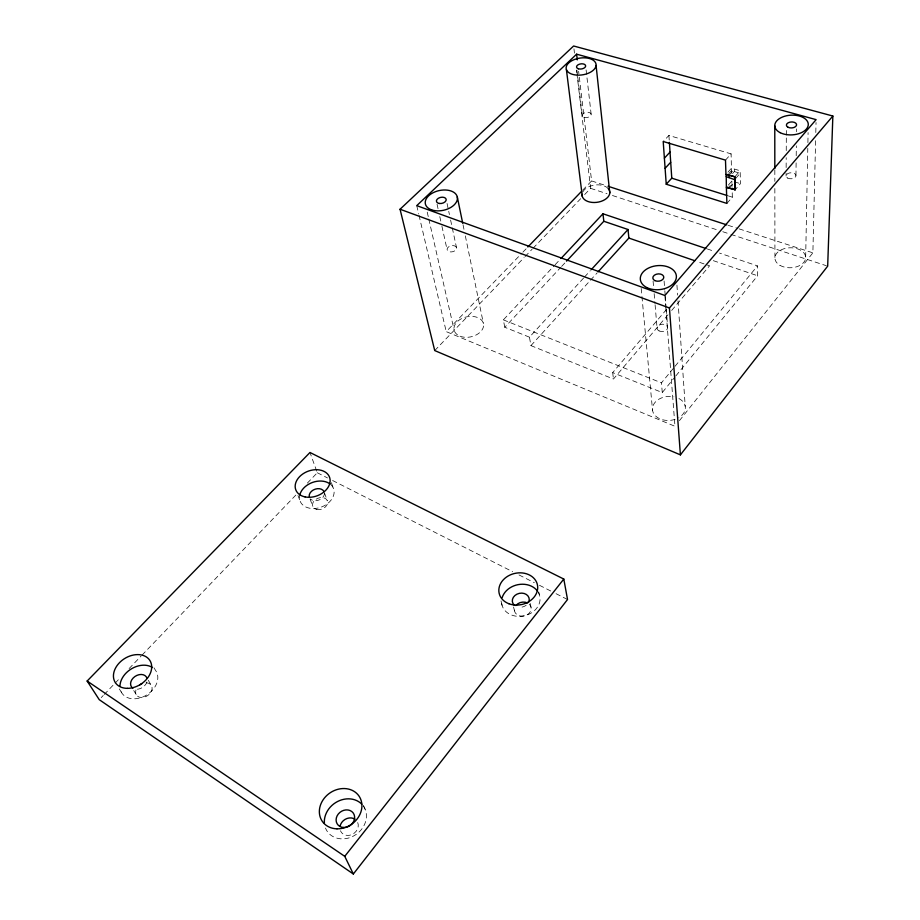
<?xml version="1.0" encoding="UTF-8"?>
<svg xmlns="http://www.w3.org/2000/svg" width="920" height="920" viewBox="0 0 920 920"><rect width="100%" height="100%" fill="white"/><g stroke="black" fill="none" stroke-linecap="round" stroke-linejoin="round"><path stroke-width="0.69" stroke-dasharray="4.6 3.45" d="M786.082 176.019L786.106 173.19M786.14 167.555L786.197 157.677M786.244 150.627L786.324 136.516M786.335 135.102L786.37 129.455M795.961 175.536L796.11 162.817M796.202 155.744L796.329 145.854M796.501 131.721L796.536 128.892M805.667 257.094L807.794 148.339M807.898 142.612L808.093 132.595M679.408 420.704L812.877 252.839L815.626 139.69M815.798 132.526L816.04 122.509M727.961 172.166L731.504 168.164L740.151 170.775L740.45 183.655L735.195 189.692M666.563 309.407L612.685 372.611L662.273 392.553L674.981 376.981M675.889 375.866L757.608 275.77L757.482 265.892L719.532 253.092M662.273 392.553L661.445 382.846L674.13 367.402M675.038 366.298L757.482 265.892M583.567 278.058L529.448 337.168L530.932 345.621L613.456 379.017L667.989 314.789M671.681 310.431L709.584 265.799L697.475 261.636M735.781 178.388L740.094 173.328L731.423 170.614L728.824 173.638M732.573 173.546L734.309 171.534L734.39 169.038L729.065 175.053M726.892 203.412L732.343 197.156L732.067 187.645M728.329 185.104L731.848 181.102L740.45 183.655M727.363 188.795L731.952 183.574L731.848 181.102M729.433 187.956L732.952 183.954M734.85 176.812L740.151 170.775M725.489 160.137L731.101 153.87L668.909 135.458L663.205 141.496M530.932 345.621L589.501 281.29M590.456 280.243L597.183 272.861M584.534 277L590.33 270.675M529.448 337.168L504.769 327.267L560.671 267.444M561.648 266.397L565.57 262.2M504.769 327.267L503.355 319.861L554.139 265.788M555.116 264.741L559.992 259.543M101.223 697.59L103.212 695.52M104.213 694.485L114.16 684.123M115.161 683.088L119.14 678.937M129.099 668.575L141.047 656.144M142.048 655.109L296.389 494.511M307.349 483.115L317.296 472.753L309.983 452.49M434.723 350.566L524.101 257.577M525.09 256.542L532.047 249.308M533.036 248.273L580.704 198.674M584.672 194.545L590.629 188.347L577.012 74.474M665.746 306.866L674.969 426.293L446.223 331.625L521.904 253.184M522.893 252.149L526.884 248.02M582.647 190.221L591.606 180.929L578.622 71.277M728.306 195.891L732.343 197.156M591.606 180.929L606.636 185.817M728.192 225.319L737.748 228.424M739.116 228.873L812.877 252.839M590.629 188.347L606.981 193.706M612.432 195.5L717.324 229.931M722.775 231.713L729.583 233.956M730.952 234.404L826.309 265.707M707.331 248.975L714.104 251.263M713.31 260.659L757.608 275.77M503.355 319.861L661.445 382.846M317.296 472.753L327.52 477.928M332.626 480.516L512.635 571.699M519.018 574.942L534.336 582.693M539.453 585.281L550.942 591.111M556.048 593.688L567.536 599.518M119.312 688.907L122.21 693.565M133.733 690.518L136.608 695.232M148.292 680.271L151.087 685.02M154.065 667.874L155.434 670.231A20.309 15.134 -32.8 0 1 145.739 695.531A20.309 15.134 -32.8 0 1 120.451 690M363.457 805.46L365.148 809.301M297.965 495.454L300.357 501.71M310.051 499.031L312.903 506.644M324.461 492.867L327.221 500.503M331.384 482.643L333.166 487.68M501.009 600.852L502.228 605.877M416.748 205.643L418.692 213.946M419.014 215.337L446.223 331.625M513.59 607.039L514.476 610.857M427.225 212.117L428.49 217.66M428.8 219.04L454.1 329.935M437.046 204.171L438.265 209.691M439.794 216.602L441.623 224.894M441.933 226.274L447.108 249.78M530.231 603.485L531.058 607.315M447.051 203.458L449.42 214.532M450.604 220.064L456.527 247.744A4.819 3.093 -12.3 0 1 450.029 251.896A4.819 3.093 -12.3 0 1 448.902 246.663A4.819 3.093 -12.3 0 1 456.527 247.744M463.036 224.767L464.186 230.333M465.336 235.899L483.437 323.633M538.764 591.928L539.281 594.458M576.909 70.093L577.587 75.785M577.76 77.211L582.348 115.69M573.953 48.852L574.459 53.118M576.506 70.196L576.84 73.048M612.685 372.611L613.456 379.017M586.097 69.897L591.134 114.126M641.194 288.454L652.544 410.389M653.085 281.071L653.683 288.052M654.154 293.641L654.982 303.416M655.097 304.808L657.098 328.555M664.872 295.481L665.643 305.44M664.091 281.014L664.734 289.397M664.838 290.8L665.16 294.998M665.275 296.401L666.126 307.591M666.241 308.993L667.644 327.175M668.909 135.458L669.288 141.013M676.936 285.119L677.615 295.09M678.005 300.794L685.216 406.272M731.526 173.236L731.101 153.87M731.952 183.574L732.032 186.288M774.824 170.016L774.847 181.401M774.847 188.519L774.928 258.29M146.153 682.778A8.866 6.635 -33 0 1 151.811 690.299A8.866 6.635 -33 0 1 141.542 697.521A8.866 6.635 -33 0 1 135.93 689.966M363.342 806.058A22.057 18.94 -35.4 0 1 354.384 835.555A22.057 18.94 -35.4 0 1 325.484 828.057M529.218 604.153A8.476 6.981 -12.7 0 1 529.195 613.203A8.476 6.981 -12.7 0 1 518.523 615.48A8.476 6.981 -12.7 0 1 514.889 607.211M357.719 822.537A9.625 8.291 -35.9 0 1 352.199 834.428A9.625 8.291 -35.9 0 1 340.434 830.737M146.901 681.973A8.935 6.658 -32.8 0 1 134.55 688.976M526.205 605.222A8.544 6.992 -12.7 0 1 519.984 607.269M324.403 493.051A7.854 5.761 -20.6 0 1 319.263 499.905A7.854 5.761 -20.6 0 1 310.454 499.019M331.131 484.886A17.848 13.087 -20.6 0 1 320.217 507.449A17.848 13.087 -20.6 0 1 299.828 494.833M538.062 591.951A19.424 15.893 -12.7 0 1 526.067 615.342A19.424 15.893 -12.7 0 1 501.618 603.175M678.925 398.532A16.479 12.006 -4.3 0 1 678.856 417.645M675.096 419.347A16.479 12.006 -4.3 0 1 652.441 409.469A16.479 12.006 -4.3 0 1 673.9 396.784M582.785 191.981A13.961 8.705 -7.9 0 1 594.895 185.023A13.961 8.705 -7.9 0 1 608.281 188.634M316.779 509.45A7.797 5.75 -20.7 0 0 327.623 501.952A7.797 5.75 -20.7 0 0 315.813 499.376A7.797 5.75 -20.7 0 0 316.779 509.45M779.895 265.293A15.387 10.005 -1.5 0 0 805.31 259.716A15.387 10.005 -1.5 0 0 785.703 248.296A15.387 10.005 -1.5 0 0 779.895 265.293M460 336.191A15.008 10.212 -12.3 0 0 483.517 326.324A15.008 10.212 -12.3 0 0 462.852 318.055A15.008 10.212 -12.3 0 0 460 336.191M787.669 178.089A4.945 3.024 -2.5 0 0 795.834 176.318A4.945 3.024 -2.5 0 0 789.567 172.925A4.945 3.024 -2.5 0 0 787.669 178.089M584.085 117.277A4.462 2.61 -8.2 0 0 591.146 114.816A4.462 2.61 -8.2 0 0 585.005 112.665A4.462 2.61 -8.2 0 0 584.085 117.277M659.111 330.924A5.324 3.668 -5.2 0 0 667.632 328.141A5.324 3.668 -5.2 0 0 660.376 324.565A5.324 3.668 -5.2 0 0 659.111 330.924"/><path stroke-width="1.38" d="M832.853 116.035L827.678 266.144L680.409 454.871L434.723 350.566L400.05 209.242L573.608 46L832.853 116.035L669.438 307.97L680.409 454.871M353.337 874L567.536 599.518L563.799 579.059L309.983 452.49L87.147 681.03L99.234 699.66L353.337 874L344.747 856.336L87.147 681.03M344.747 856.336L563.799 579.059M734.85 176.812L725.96 174.432L725.489 160.137L663.205 141.496L666.23 184.218L726.892 203.412L726.374 187.289L735.195 189.692L734.85 176.812L730.216 175.398M734.689 179.664L726.236 176.663L725.96 174.432M598.138 271.802L628.866 238.061L628.026 229.505L603.819 221.271L602.968 213.785L705.973 248.526M591.295 269.617L628.026 229.505M666.23 184.218L671.772 178.181L669.38 142.393M665.102 168.302L670.703 162.254M664.389 158.159L670.024 152.111M566.547 261.142L603.819 221.271M560.97 258.508L602.968 213.785M729.226 188.174L735.195 189.692M527.873 246.986L581.647 191.256M726.374 187.289L726.236 176.663M576.61 54.188L416.748 205.643L664.872 295.481L816.109 119.634L576.61 54.188L577.277 59.88M726.57 187.105L729.433 187.956M727.145 174.466L729.065 175.053L729.123 177.583M671.772 178.181L726.949 195.465M608.005 186.254L726.823 224.871M628.866 238.061L694.784 260.716M400.05 209.242L669.438 307.97M457.286 196.914L462.748 223.376M566.398 69.598L582.337 196.535M596.08 65.458A15.099 8.476 -8.5 0 1 572.895 74.462A15.099 8.476 -8.5 0 1 574.356 59.547A15.099 8.476 -8.5 0 1 596.08 65.458L609.799 192.947M734.62 177.077L734.965 189.957M774.778 125.879L774.824 168.59M324.38 823.124A22.057 18.94 -35.4 0 1 337.663 801.458A22.057 18.94 -35.4 0 1 361.767 804.172M515.924 605.521A8.476 6.981 -12.7 0 1 527.608 603.025M139.886 684.825A8.866 6.635 -33 0 1 141.887 683.686M340.055 826.298A9.625 8.291 -35.9 0 1 354.993 819.225M119.956 685.894A20.309 15.134 -32.8 0 1 132.066 668.46A20.309 15.134 -32.8 0 1 152.49 667.529M132.859 688.194A8.935 6.658 -32.8 0 1 134.883 676.545A8.935 6.658 -32.8 0 1 146.981 678.258M514.234 605.141A8.544 6.992 -12.7 0 1 519.351 593.342A8.544 6.992 -12.7 0 1 528.735 602.048M309.189 496.305A7.854 5.761 -20.6 0 1 315.296 489.129A7.854 5.761 -20.6 0 1 324.001 491.591M299.828 494.833A17.848 13.087 -20.6 0 1 312.662 482.379A17.848 13.087 -20.6 0 1 330.222 484.092M502.171 597.609A19.424 15.893 -12.7 0 1 517.995 584.66A19.424 15.893 -12.7 0 1 537.245 590.789M608.281 188.634A13.961 8.705 -7.9 0 1 598.77 202.009A13.961 8.705 -7.9 0 1 582.084 194.281M305.06 496.903A18.009 13.098 -20.5 0 0 330.096 479.642A18.009 13.098 -20.5 0 0 302.806 473.961A18.009 13.098 -20.5 0 0 305.06 496.903M127.316 688.356A20.516 15.168 -32.4 0 0 151.121 663.136A20.516 15.168 -32.4 0 0 119.266 662.918A20.516 15.168 -32.4 0 0 127.316 688.356M337.007 828.828A22.287 19.032 -34.7 0 0 360.628 799.054A22.287 19.032 -34.7 0 0 324.3 798.181A22.287 19.032 -34.7 0 0 337.007 828.828M508.932 603.75A19.607 15.939 -12.7 0 0 537.705 587.144A19.607 15.939 -12.7 0 0 508.15 575.989A19.607 15.939 -12.7 0 0 508.932 603.75M343.758 827.494A9.706 8.326 -35.3 0 0 354.085 814.533A9.706 8.326 -35.3 0 0 338.284 814.039A9.706 8.326 -35.3 0 0 343.758 827.494M431.595 209.875A16.341 10.085 -12.3 0 0 457.309 199.583A16.341 10.085 -12.3 0 0 435.056 191.843A16.341 10.085 -12.3 0 0 431.595 209.875M439.438 203.492A4.979 3.07 -12.3 0 0 446.166 199.306A4.979 3.07 -12.3 0 0 438.311 198.294A4.979 3.07 -12.3 0 0 439.438 203.492M578.346 68.781A4.6 2.576 -8.5 0 0 585.626 66.297A4.6 2.576 -8.5 0 0 579.312 64.216A4.6 2.576 -8.5 0 0 578.346 68.781M780.194 132.687A16.767 9.867 -3 0 0 807.886 126.592A16.767 9.867 -3 0 0 786.496 115.77A16.767 9.867 -3 0 0 780.194 132.687M788.026 127.27A5.106 3.001 -3 0 0 796.467 125.442A5.106 3.001 -3 0 0 789.981 122.13A5.106 3.001 -3 0 0 788.026 127.27M647.3 287.799A18.101 12.04 -5.6 0 0 676.234 278.3A18.101 12.04 -5.6 0 0 651.509 266.846A18.101 12.04 -5.6 0 0 647.3 287.799M654.925 280.635A5.508 3.668 -5.6 0 0 663.745 277.771A5.508 3.668 -5.6 0 0 656.259 274.252A5.508 3.668 -5.6 0 0 654.925 280.635"/></g></svg>
